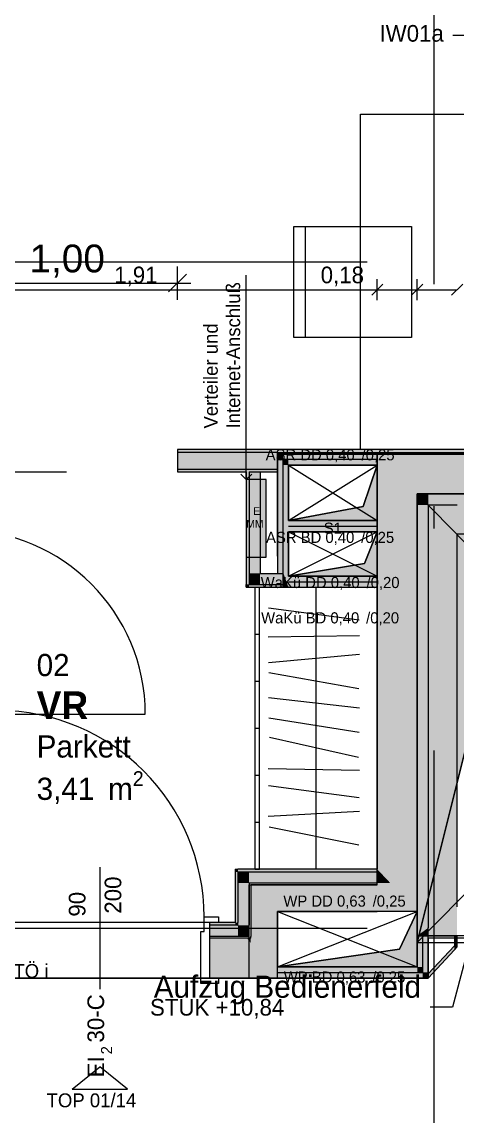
# Model space of a CAD drawing. Header units: metres. Extents: x -4 to 206, y -18 to 45.
# Drawn here: x 7.144 to 9.105, y -6.847 to -1.919 of the extents above; entities that cross this region are included whole.
import ezdxf

# ---------------------------------------------------------------- set-up
doc = ezdxf.new("R2010")
doc.units = ezdxf.units.M
doc.header["$MEASUREMENT"] = 0
for name, pattern in [('Achse', [0.004, 0.002, -0.001, 0, -0.001]), ('Strichlinie eng', [0.002, 0.0015, -0.0005]), ('Untersicht', [0.001, 0.0005, -0.0005])]:
    doc.linetypes.add(name, pattern=pattern)
for name, color, linetype in [('3._3.Stock PP STG1_1_000 Achsraster', 7, 'Continuous'), ('3._3.Stock PP STG1_1_120 Wand Innen tragend', 7, 'Continuous'), ('3._3.Stock PP STG1_1_130 Wand Innen', 7, 'Continuous'), ('3._3.Stock PP STG1_1_170 Schachtwände', 7, 'Continuous'), ('3._3.Stock PP STG1_1_210 Decke', 7, 'Continuous'), ('3._3.Stock PP STG1_1_220 Bodenaufbau', 7, 'Continuous'), ('3._3.Stock PP STG1_1_270 Deckendurchbruchsymbol', 7, 'Continuous'), ('3._3.Stock PP STG1_1_430 Aufzug', 7, 'Continuous'), ('3._3.Stock PP STG1_1_510 Möblierung', 7, 'Continuous'), ('3._3.Stock PP STG1_1_630 Elektrische Installation', 7, 'Continuous'), ('3._3.Stock PP STG1_1_810 Raum', 7, 'Continuous'), ('3._3.Stock PP STG1_1_815 Raumbegrenzung', 7, 'Continuous'), ('3._3.Stock PP STG1_1_910 Allgemein Bemaßung.x', 7, 'Continuous'), ('3._3.Stock PP STG1_1_915 Allgemein Beschriftung.x', 7, 'Continuous'), ('3._3.Stock PP STG1_1_945 Einreichplan Beschriftung', 7, 'Continuous'), ('3._3.Stock PP STG1_1_950 Polierplan Bemaßung', 7, 'Continuous'), ('3._3.Stock PP STG1_1_950-1 Polierplan Bemaßung Küche', 7, 'Continuous')]:
    doc.layers.add(name, color=color, linetype=linetype)
doc.styles.add('ERSTELLTER_STIL_1', font='arial.ttf')
doc.styles.add('ERSTELLTER_STIL_2', font='')
doc.styles.add('ERSTELLTER_STIL_6', font='')
doc.styles.get('ERSTELLTER_STIL_2').set_extended_font_data('Eurostile')
doc.styles.get('ERSTELLTER_STIL_6').set_extended_font_data('Eurostile', bold=True)

msp = doc.modelspace()

# ---------------------------------------------------------------- hatches: boundary and pattern name
at = {"layer": '3._3.Stock PP STG1_1_120 Wand Innen tragend', "linetype": 'Continuous', "lineweight": 13, "true_color": 0x3f7f02}
for points in [[(8.745, -4.045), (8.925, -4.045), (8.745, -3.865)], [(8.745, -3.865), (8.925, -4.045), (8.925, -3.865)], [(10.905, -3.865), (8.925, -3.865), (8.925, -4.045), (10.905, -4.045)], [(8.745, -4.045), (8.745, -5.735), (8.8113, -5.805), (8.925, -5.805), (8.925, -4.045)], [(8.7568, -5.7475), (8.745, -5.735), (8.745, -5.7475)], [(8.745, -5.7975), (8.8042, -5.7975), (8.7568, -5.7475), (8.745, -5.7475)], [(8.295, -5.805), (8.175, -5.805), (8.295, -5.925)], [(8.295, -5.925), (8.175, -5.805), (8.175, -5.925)], [(8.295, -5.925), (8.745, -5.925), (8.745, -5.805), (8.295, -5.805)], [(8.745, -5.805), (8.8113, -5.805), (8.8042, -5.7975), (8.745, -5.7975)], [(8.745, -5.805), (8.745, -5.925), (8.925, -5.925), (8.8113, -5.805)], [(8.925, -5.805), (8.8113, -5.805), (8.925, -5.925)], [(8.295, -6.045), (8.295, -5.925), (8.175, -5.925), (8.175, -6.045)], [(7.99, -6.225), (8.175, -6.225), (8.175, -6.0671), (8.1582, -6.045), (7.99, -6.045)], [(8.1582, -6.045), (8.1675, -6.0572), (8.1675, -6.045)], [(8.1675, -6.045), (8.1675, -6.0572), (8.175, -6.0671), (8.175, -6.045)], [(8.295, -6.045), (8.175, -6.045), (8.175, -6.0671), (8.295, -6.225)], [(8.175, -6.0671), (8.175, -6.225), (8.295, -6.225)]]:
    msp.add_hatch(color=76, dxfattribs=at).paths.add_polyline_path(points)
at = {"layer": '3._3.Stock PP STG1_1_120 Wand Innen tragend', "linetype": 'Continuous', "lineweight": 13, "true_color": 0xfb02fe}
for points in [[(8.1175, -5.735), (8.105, -5.735), (8.1175, -5.7475)], [(8.105, -5.7475), (8.1175, -5.7475), (8.105, -5.735)], [(8.105, -5.975), (8.1175, -5.975), (8.1175, -5.7475), (8.105, -5.7475)], [(8.1175, -5.7475), (8.745, -5.7475), (8.745, -5.735), (8.1175, -5.735)], [(7.99, -5.9875), (8.105, -5.9875), (8.105, -5.975), (7.99, -5.975)], [(8.1175, -5.975), (8.105, -5.975), (8.1145, -5.9875), (8.1175, -5.9875)], [(8.1145, -5.9875), (8.105, -5.975), (8.105, -5.9875)]]:
    msp.add_hatch(color=6, dxfattribs=at).paths.add_polyline_path(points)
at = {"layer": '3._3.Stock PP STG1_1_120 Wand Innen tragend', "linetype": 'Continuous', "lineweight": 13, "true_color": 0xffaa00}
for points in [[(8.1675, -5.7475), (8.1175, -5.7475), (8.1675, -5.7975)], [(8.1675, -5.7975), (8.1175, -5.7475), (8.1175, -5.7975)], [(8.1675, -5.7975), (8.745, -5.7975), (8.745, -5.7475), (8.1675, -5.7475)], [(8.1675, -5.9875), (8.1675, -5.7975), (8.1175, -5.7975), (8.1175, -5.9875)], [(7.99, -6.0375), (8.1175, -6.0375), (8.1175, -5.9914), (8.1145, -5.9875), (7.99, -5.9875)], [(8.1145, -5.9875), (8.1175, -5.9914), (8.1175, -5.9875)], [(8.1675, -6.0375), (8.1675, -5.9875), (8.1175, -5.9875), (8.1175, -5.9914), (8.1525, -6.0375)], [(8.1175, -6.0375), (8.1525, -6.0375), (8.1175, -5.9914)]]:
    msp.add_hatch(color=40, dxfattribs=at).paths.add_polyline_path(points)
at = {"layer": '3._3.Stock PP STG1_1_130 Wand Innen', "linetype": 'Continuous', "lineweight": 13, "true_color": 0xfb02fe}
for points in [[(8.295, -3.845), (7.845, -3.845), (7.845, -3.8575), (8.295, -3.8575)], [(9.37, -3.845), (8.295, -3.845), (8.295, -3.8575), (9.37, -3.8575)], [(7.845, -3.945), (8.295, -3.945), (8.295, -3.9325), (7.845, -3.9325)], [(8.155, -3.945), (8.155, -4.4525), (8.1675, -4.4525), (8.1675, -3.945)], [(8.1675, -4.4525), (8.155, -4.4525), (8.155, -4.465)], [(8.1675, -4.4525), (8.155, -4.465), (8.1675, -4.465)], [(8.32, -4.4525), (8.1675, -4.4525), (8.1675, -4.465), (8.32, -4.465)]]:
    msp.add_hatch(color=6, dxfattribs=at).paths.add_polyline_path(points)
at = {"layer": '3._3.Stock PP STG1_1_130 Wand Innen', "linetype": 'Continuous', "lineweight": 13, "true_color": 0xffaa00}
for points in [[(8.295, -3.8575), (7.845, -3.8575), (7.845, -3.9325), (8.295, -3.9325)], [(8.1675, -3.945), (8.1675, -4.4025), (8.2175, -4.4025), (8.2175, -3.945)], [(8.2175, -4.4025), (8.1675, -4.4025), (8.1675, -4.4525)], [(8.2175, -4.4025), (8.1675, -4.4525), (8.2175, -4.4525)], [(8.32, -4.4025), (8.2175, -4.4025), (8.2175, -4.4525), (8.32, -4.4525)]]:
    msp.add_hatch(color=40, dxfattribs=at).paths.add_polyline_path(points)
at = {"layer": '3._3.Stock PP STG1_1_170 Schachtwände', "linetype": 'Continuous', "lineweight": 13, "true_color": 0xfb02fe}
for points in [[(8.295, -3.89), (8.32, -3.89), (8.295, -3.865)], [(8.32, -3.865), (8.295, -3.865), (8.32, -3.89)], [(8.295, -4.325), (8.32, -4.395), (8.32, -3.89), (8.295, -3.89)], [(8.32, -3.89), (8.745, -3.89), (8.745, -3.865), (8.32, -3.865)], [(8.345, -3.915), (8.32, -3.89), (8.32, -3.915)], [(8.345, -3.89), (8.32, -3.89), (8.345, -3.915)], [(8.345, -3.915), (8.745, -3.915), (8.745, -3.89), (8.345, -3.89)], [(8.32, -3.915), (8.32, -4.395), (8.345, -4.465), (8.345, -3.915)], [(8.345, -4.19), (8.745, -4.19), (8.745, -4.165), (8.345, -4.165)], [(8.345, -4.215), (8.745, -4.215), (8.745, -4.19), (8.345, -4.19)], [(8.32, -4.395), (8.295, -4.325), (8.295, -4.4025), (8.32, -4.4025)], [(8.32, -4.4025), (8.3227, -4.4025), (8.32, -4.395)], [(8.32, -4.4525), (8.3405, -4.4525), (8.3227, -4.4025), (8.32, -4.4025)], [(8.345, -4.44), (8.745, -4.44), (8.745, -4.415), (8.345, -4.415)], [(8.3405, -4.4525), (8.32, -4.4525), (8.32, -4.465), (8.345, -4.465)], [(8.345, -4.465), (8.745, -4.465), (8.745, -4.44), (8.345, -4.44)], [(8.95, -6.175), (8.95, -6.035), (8.925, -6.035), (8.925, -6.175)], [(8.975, -6.2), (8.975, -6.035), (8.95, -6.035), (8.95, -6.2)], [(9.105, -6.0666), (9.105, -6.035), (9.0925, -6.035), (9.0925, -6.0801)], [(9.0925, -6.0801), (8.975, -6.2066), (8.975, -6.225), (9.0925, -6.0985)], [(9.0925, -6.0801), (9.105, -6.085), (9.105, -6.0666)], [(9.0925, -6.0801), (9.0925, -6.0985), (9.105, -6.085)], [(8.925, -6.175), (8.295, -6.175), (8.295, -6.2), (8.925, -6.2)], [(8.95, -6.2), (8.295, -6.2), (8.295, -6.225), (8.95, -6.225)], [(8.925, -6.175), (8.95, -6.2), (8.95, -6.175)], [(8.925, -6.2), (8.95, -6.2), (8.925, -6.175)], [(8.95, -6.2), (8.975, -6.225), (8.975, -6.2)], [(8.95, -6.225), (8.975, -6.225), (8.95, -6.2)]]:
    msp.add_hatch(color=6, dxfattribs=at).paths.add_polyline_path(points)
at = {"layer": '3._3.Stock PP STG1_1_270 Deckendurchbruchsymbol', "linetype": 'Continuous', "lineweight": 0}
for points in [[(8.345, -4.165), (8.745, -4.165), (8.745, -3.915), (8.6811, -4.1011)], [(8.345, -4.415), (8.745, -4.415), (8.745, -4.215), (8.6879, -4.3579)], [(8.295, -6.175), (8.925, -6.175), (8.925, -5.925), (8.8448, -6.0948)]]:
    msp.add_hatch(color=8, dxfattribs=at).paths.add_polyline_path(points)
at = {"layer": '3._3.Stock PP STG1_1_270 Deckendurchbruchsymbol', "linetype": 'Continuous', "lineweight": 0, "true_color": 0x3f3f3f}
msp.add_hatch(color=250, dxfattribs=at).paths.add_polyline_path([(10.905, -4.045), (8.925, -4.045), (8.925, -6.065), (9.329, -4.449)])
at = {"layer": '3._3.Stock PP STG1_1_430 Aufzug', "linetype": 'Continuous', "lineweight": 13, "true_color": 0xff6400}
for points in [[(8.925, -4.045), (8.975, -4.095), (8.975, -4.045)], [(8.925, -4.095), (8.975, -4.095), (8.925, -4.045)], [(8.975, -4.045), (8.975, -4.095), (10.855, -4.095), (10.855, -4.045)], [(8.925, -4.095), (8.925, -6.035), (8.975, -5.9989), (8.975, -4.095)], [(8.975, -5.9989), (8.925, -6.035), (8.975, -6.035)]]:
    msp.add_hatch(color=30, dxfattribs=at).paths.add_polyline_path(points)
at = {"layer": '3._3.Stock PP STG1_1_430 Aufzug', "linetype": 'Continuous', "lineweight": 13, "true_color": 0x3f7f02}
for points in [[(8.975, -4.095), (9.105, -4.225), (9.105, -4.095)], [(8.975, -4.225), (9.105, -4.225), (8.975, -4.095)], [(10.725, -4.095), (9.105, -4.095), (9.105, -4.225), (10.725, -4.225)], [(8.975, -4.225), (8.975, -5.905), (9.105, -5.905), (9.105, -4.225)], [(9.105, -5.905), (8.975, -5.9989), (8.975, -6.035), (9.105, -6.035)], [(8.975, -5.9989), (9.105, -5.905), (8.975, -5.905)]]:
    msp.add_hatch(color=76, dxfattribs=at).paths.add_polyline_path(points)
at = {"layer": '3._3.Stock PP STG1_1_630 Elektrische Installation', "linetype": 'Continuous', "lineweight": 0, "true_color": 0x3f1b00}
msp.add_hatch(color=28, dxfattribs=at).paths.add_polyline_path([(8.245, -3.98), (8.155, -3.98), (8.155, -4.33), (8.245, -4.33)])
msp.add_hatch(color=28, dxfattribs=at).paths.add_polyline_path([(8.245, -3.98), (8.155, -3.98), (8.155, -4.33), (8.245, -4.33)])

# ---------------------------------------------------------------- linework, layer by layer
at = {"layer": '3._3.Stock PP STG1_1_000 Achsraster', "color": 5, "linetype": 'Achse', "lineweight": 0, "ltscale": 1000}
for p, q in [((9, 3), (9, -18)), ((-1.5, -3), (21, -3)), ((-1.5, -6), (21, -6))]:
    msp.add_line(p, q, dxfattribs=at)
at = {"layer": '3._3.Stock PP STG1_1_120 Wand Innen tragend', "color": 7, "linetype": 'Continuous', "lineweight": 13, "ltscale": 1000}
for p, q in [((7.495, -5.725), (7.495, -6.275)), ((8.1675, -5.7475), (8.1175, -5.7475)), ((8.1175, -5.7475), (8.1175, -5.7975)), ((8.1675, -5.7475), (8.1175, -5.7475)), ((8.745, -5.7475), (8.1675, -5.7475)), ((8.1175, -5.7975), (8.1175, -5.975)), ((8.175, -5.7975), (8.1675, -5.7975)), ((8.1675, -5.7975), (8.1675, -5.805)), ((8.175, -5.7975), (8.1675, -5.7975)), ((8.1675, -5.805), (8.1675, -5.9875)), ((8.745, -5.7975), (8.175, -5.7975)), ((7.965, -6.015), (7.965, -5.95)), ((7.965, -5.95), (8.03, -5.95)), ((8.03, -5.95), (8.03, -5.975)), ((7.99, -5.975), (7.99, -5.9875)), ((8.03, -5.975), (7.99, -5.975)), ((7.99, -5.975), (7.99, -6.225)), ((7.99, -5.975), (7.99, -5.9875)), ((7.99, -5.975), (7.99, -5.9875)), ((8.1145, -5.9875), (7.99, -5.9875)), ((7.99, -5.9875), (7.99, -6.0375)), ((7.99, -5.9875), (7.99, -6.0375)), ((7.99, -5.9875), (7.99, -6.0375)), ((8.1175, -5.9875), (8.1145, -5.9875)), ((8.1175, -5.9875), (8.1175, -5.975)), ((8.1175, -5.9875), (8.1175, -5.975)), ((8.1675, -6.0375), (8.1675, -5.9875)), ((8.1675, -6.0375), (8.1675, -5.9875)), ((7.95, -6.25), (7.95, -6.015)), ((7.95, -6.015), (7.965, -6.015)), ((8.1525, -6.0375), (7.99, -6.0375)), ((7.99, -6.0375), (7.99, -6.045)), ((7.99, -6.0375), (7.99, -6.045)), ((7.99, -6.0375), (7.99, -6.045)), ((8.1675, -6.0375), (8.1525, -6.0375)), ((8.03, -6.25), (7.95, -6.25)), ((7.99, -6.225), (8.03, -6.225)), ((8.03, -6.225), (8.03, -6.25))]:
    msp.add_line(p, q, dxfattribs=at)
at = {"layer": '3._3.Stock PP STG1_1_120 Wand Innen tragend', "color": 7, "linetype": 'Continuous', "lineweight": 18, "ltscale": 1000}
for p, q in [((8.745, -5.7475), (8.745, -5.735)), ((8.745, -5.7475), (8.745, -5.735)), ((8.745, -5.7975), (8.745, -5.7475)), ((8.745, -5.7975), (8.745, -5.7475)), ((8.295, -5.805), (8.175, -5.805)), ((8.175, -5.805), (8.175, -5.925)), ((8.295, -5.805), (8.175, -5.805)), ((8.745, -5.805), (8.295, -5.805)), ((8.745, -5.805), (8.745, -5.7975)), ((8.745, -5.805), (8.745, -5.7975)), ((8.175, -5.925), (8.175, -6.0375)), ((8.1582, -6.045), (7.99, -6.045)), ((7.99, -6.045), (7.99, -6.225)), ((7.99, -6.045), (7.99, -6.225)), ((7.99, -6.045), (7.99, -6.225)), ((8.1675, -6.045), (8.1582, -6.045)), ((8.175, -6.045), (8.1675, -6.045)), ((8.175, -6.045), (8.175, -6.0375)), ((8.175, -6.045), (8.175, -6.0375))]:
    msp.add_line(p, q, dxfattribs=at)
at = {"layer": '3._3.Stock PP STG1_1_120 Wand Innen tragend', "color": 8, "linetype": 'Continuous', "lineweight": 13, "ltscale": 1000}
for p, q in [((7.99, -5.975), (7, -5.975)), ((7.99, -6.225), (7, -6.225))]:
    msp.add_line(p, q, dxfattribs=at)
at = {"layer": '3._3.Stock PP STG1_1_120 Wand Innen tragend', "color": 7, "linetype": 'Continuous', "lineweight": 18, "ltscale": 1000, "flags": 128}
for points in [[(8.745, -3.865), (8.745, -4.045)], [(9.37, -3.865), (8.745, -3.865)], [(8.745, -4.045), (8.745, -5.735)], [(8.925, -4.045), (10.905, -4.045)], [(8.925, -5.925), (8.925, -4.045)], [(8.295, -6.045), (8.295, -5.925)], [(8.295, -5.925), (8.745, -5.925)], [(8.925, -5.925), (8.745, -5.925)], [(8.295, -6.225), (8.295, -6.045)], [(7.99, -6.225), (8.295, -6.225)]]:
    msp.add_lwpolyline(points, dxfattribs=at)
at = {"layer": '3._3.Stock PP STG1_1_120 Wand Innen tragend', "color": 7, "linetype": 'Continuous', "lineweight": 13, "ltscale": 1000, "flags": 128}
for points in [[(8.105, -5.735), (8.1175, -5.735)], [(8.105, -5.735), (8.105, -5.975)], [(8.745, -5.735), (8.1175, -5.735)], [(8.105, -5.975), (7.99, -5.975)]]:
    msp.add_lwpolyline(points, dxfattribs=at)
at = {"layer": '3._3.Stock PP STG1_1_120 Wand Innen tragend', "color": 7, "linetype": 'Continuous', "lineweight": 13, "ltscale": 1000}
msp.add_arc((7.035, -5.95), 0.93, 0, 90, dxfattribs=at)
at = {"layer": '3._3.Stock PP STG1_1_130 Wand Innen', "color": 7, "linetype": 'Continuous', "lineweight": 18, "ltscale": 1000}
for p, q in [((8.295, -3.8575), (7.845, -3.8575)), ((8.295, -3.8575), (9.37, -3.8575)), ((7.845, -3.9325), (8.295, -3.9325)), ((8.1675, -3.945), (8.1675, -4.4025)), ((8.2175, -3.945), (8.2175, -4.325)), ((8.2175, -4.325), (8.2175, -4.4025)), ((8.2175, -4.325), (8.2175, -4.4025)), ((8.295, -4.325), (8.295, -4.4025)), ((8.295, -4.325), (8.295, -4.4025)), ((8.1675, -4.4025), (8.1675, -4.4525)), ((8.1675, -4.4025), (8.1675, -4.4525)), ((8.2175, -4.4025), (8.295, -4.4025)), ((8.295, -4.4025), (8.32, -4.4025)), ((8.295, -4.4025), (8.295, -4.4025)), ((8.295, -4.4025), (8.32, -4.4025)), ((8.32, -4.395), (8.32, -4.4025)), ((8.32, -4.4025), (8.32, -4.4525)), ((8.32, -4.4025), (8.32, -4.4525)), ((8.1675, -4.4525), (8.2175, -4.4525)), ((8.2175, -4.4525), (8.32, -4.4525)), ((8.32, -4.4525), (8.32, -4.465)), ((8.32, -4.4525), (8.32, -4.465))]:
    msp.add_line(p, q, dxfattribs=at)
at = {"layer": '3._3.Stock PP STG1_1_130 Wand Innen', "color": 7, "linetype": 'Continuous', "lineweight": 13, "ltscale": 1000}
msp.add_line((6.87, -5.0371), (7.7, -5.0371), dxfattribs=at)
at = {"layer": '3._3.Stock PP STG1_1_130 Wand Innen', "color": 7, "linetype": 'Continuous', "lineweight": 18, "ltscale": 1000, "flags": 128}
for points in [[(8.295, -3.845), (7.845, -3.845)], [(7.845, -3.845), (7.845, -3.945)], [(9.37, -3.845), (8.295, -3.845)], [(8.295, -3.8575), (8.295, -3.865)], [(8.295, -3.945), (8.295, -3.8575)], [(8.295, -3.865), (9.37, -3.865)], [(7.845, -3.945), (8.155, -3.945)], [(8.155, -3.945), (8.155, -4.4525)], [(8.1675, -3.945), (8.295, -3.945)], [(8.1675, -3.945), (8.2175, -3.945)], [(8.2175, -3.945), (8.295, -3.945)], [(8.295, -4.325), (8.295, -3.945)], [(8.155, -4.465), (8.155, -4.4525)], [(8.155, -4.465), (8.32, -4.465)], [(8.345, -4.465), (8.32, -4.465)]]:
    msp.add_lwpolyline(points, dxfattribs=at)
at = {"layer": '3._3.Stock PP STG1_1_130 Wand Innen', "color": 7, "linetype": 'Continuous', "lineweight": 13, "ltscale": 1000}
msp.add_arc((6.87, -5.0371), 0.83, 0, 90, dxfattribs=at)
at = {"layer": '3._3.Stock PP STG1_1_170 Schachtwände', "color": 7, "linetype": 'Continuous', "lineweight": 18, "ltscale": 1000}
for p, q in [((8.345, -3.89), (8.32, -3.89)), ((8.32, -3.89), (8.32, -3.915)), ((8.745, -3.89), (8.345, -3.89)), ((8.32, -3.915), (8.32, -4.395)), ((8.345, -4.19), (8.745, -4.19)), ((8.345, -4.44), (8.745, -4.44)), ((8.95, -6.175), (8.95, -6.035)), ((8.295, -6.2), (8.925, -6.2)), ((8.925, -6.2), (8.95, -6.2)), ((8.95, -6.2), (8.95, -6.175))]:
    msp.add_line(p, q, dxfattribs=at)
at = {"layer": '3._3.Stock PP STG1_1_170 Schachtwände', "color": 7, "linetype": 'Continuous', "lineweight": 18, "ltscale": 1000, "flags": 128}
for points in [[(8.295, -3.865), (8.295, -3.89)], [(8.745, -3.865), (8.295, -3.865)], [(8.295, -3.89), (8.295, -4.325)], [(8.745, -3.865), (8.745, -3.89)], [(8.745, -3.89), (8.745, -3.915)], [(8.345, -3.915), (8.745, -3.915)], [(8.345, -4.165), (8.345, -3.915)], [(8.745, -4.165), (8.345, -4.165)], [(8.745, -4.215), (8.745, -4.165)], [(8.345, -4.215), (8.745, -4.215)], [(8.345, -4.415), (8.345, -4.215)], [(8.745, -4.415), (8.345, -4.415)], [(8.745, -4.465), (8.745, -4.415)], [(8.345, -4.465), (8.745, -4.465)], [(8.95, -6.035), (8.925, -6.035)], [(8.925, -6.035), (8.925, -6.175)], [(8.975, -6.035), (8.95, -6.035)], [(8.975, -6.2), (8.975, -6.035)], [(8.925, -6.175), (8.295, -6.175)], [(8.295, -6.2), (8.295, -6.175)], [(8.295, -6.225), (8.295, -6.2)], [(8.975, -6.225), (8.975, -6.2)], [(8.295, -6.225), (8.975, -6.225)]]:
    msp.add_lwpolyline(points, dxfattribs=at)
at = {"layer": '3._3.Stock PP STG1_1_170 Schachtwände', "color": 7, "linetype": 'Continuous', "lineweight": 13, "ltscale": 1000, "flags": 128}
for points in [[(9.0925, -6.035), (9.0925, -6.0801)], [(9.105, -6.035), (9.0925, -6.035)], [(9.105, -6.085), (9.105, -6.035)], [(9.0925, -6.0801), (8.975, -6.2066)], [(8.975, -6.225), (9.0925, -6.0985)], [(9.105, -6.085), (9.0925, -6.0985)], [(8.975, -6.225), (8.975, -6.2066)]]:
    msp.add_lwpolyline(points, dxfattribs=at)
at = {"layer": '3._3.Stock PP STG1_1_210 Decke', "color": 7, "linetype": 'Continuous', "lineweight": 13, "ltscale": 1000, "true_color": 0xf4f4f4, "flags": 128}
msp.add_lwpolyline([(8.925, -6.065), (10.905, -6.065), (10.905, -4.045), (8.925, -4.045)], close=True, dxfattribs=at)
at = {"layer": '3._3.Stock PP STG1_1_220 Bodenaufbau', "color": 7, "linetype": 'Continuous', "lineweight": 13, "ltscale": 1000, "true_color": 0xf4f4f4, "flags": 128}
for points in [[(6.835, -6.225), (8.1675, -6.225), (8.1675, -5.805), (8.745, -5.805), (8.745, -3.865), (11.105, -3.865), (11.105, -6.225), (13.385, -6.225), (13.385, -8.775), (6.835, -8.775)], [(6.835, -8.775), (8.105, -8.775), (8.105, -7.555), (12.165, -7.555), (12.165, -8.775), (13.385, -8.775), (13.385, -6.225), (11.105, -6.225), (11.105, -6.045), (8.975, -6.045), (8.975, -6.225), (6.835, -6.225)]]:
    msp.add_lwpolyline(points, close=True, dxfattribs=at)
at = {"layer": '3._3.Stock PP STG1_1_270 Deckendurchbruchsymbol', "color": 7, "linetype": 'Strichlinie eng', "lineweight": 13, "ltscale": 1000}
for p, q in [((8.345, -4.165), (8.745, -3.915)), ((8.345, -3.915), (8.745, -4.165)), ((10.905, -4.045), (8.925, -6.065)), ((10.905, -6.065), (8.925, -4.045)), ((8.345, -4.415), (8.745, -4.215)), ((8.345, -4.215), (8.745, -4.415)), ((8.295, -6.175), (8.925, -5.925)), ((8.295, -5.925), (8.925, -6.175))]:
    msp.add_line(p, q, dxfattribs=at)
at = {"layer": '3._3.Stock PP STG1_1_270 Deckendurchbruchsymbol', "color": 7, "linetype": 'Continuous', "lineweight": 13, "ltscale": 1000, "flags": 128}
for points in [[(8.6811, -4.1011), (8.745, -3.915), (8.345, -3.915), (8.345, -4.165)], [(8.345, -4.165), (8.745, -4.165), (8.745, -3.915), (8.6811, -4.1011)], [(9.329, -4.449), (8.925, -6.065), (10.905, -6.065), (10.905, -4.045)], [(10.905, -4.045), (8.925, -4.045), (8.925, -6.065), (9.329, -4.449)], [(8.6879, -4.3579), (8.745, -4.215), (8.345, -4.215), (8.345, -4.415)], [(8.345, -4.415), (8.745, -4.415), (8.745, -4.215), (8.6879, -4.3579)], [(8.8448, -6.0948), (8.925, -5.925), (8.295, -5.925), (8.295, -6.175)], [(8.295, -6.175), (8.925, -6.175), (8.925, -5.925), (8.8448, -6.0948)]]:
    msp.add_lwpolyline(points, close=True, dxfattribs=at)
at = {"layer": '3._3.Stock PP STG1_1_270 Deckendurchbruchsymbol', "color": 7, "linetype": 'Strichlinie eng', "lineweight": 13, "ltscale": 1000, "flags": 128}
for points in [[(8.745, -4.165), (8.745, -3.915), (8.345, -3.915), (8.345, -4.165)], [(8.925, -4.045), (8.925, -6.065), (10.905, -6.065), (10.905, -4.045)], [(8.745, -4.415), (8.745, -4.215), (8.345, -4.215), (8.345, -4.415)], [(8.925, -6.175), (8.925, -5.925), (8.295, -5.925), (8.295, -6.175)]]:
    msp.add_lwpolyline(points, close=True, dxfattribs=at)
at = {"layer": '3._3.Stock PP STG1_1_430 Aufzug', "color": 7, "linetype": 'Continuous', "lineweight": 18, "ltscale": 1000}
for p, q in [((9.105, -4.095), (8.975, -4.095)), ((8.975, -4.095), (8.975, -4.225)), ((9.105, -4.095), (8.975, -4.095)), ((8.975, -4.225), (8.975, -5.905)), ((8.975, -5.905), (8.975, -5.9989)), ((8.975, -6.035), (8.975, -5.9989))]:
    msp.add_line(p, q, dxfattribs=at)
at = {"layer": '3._3.Stock PP STG1_1_430 Aufzug', "color": 7, "linetype": 'Continuous', "lineweight": 13, "ltscale": 1000, "flags": 128}
for points in [[(8.925, -4.045), (8.975, -4.045)], [(8.925, -4.045), (8.925, -6.035)], [(10.905, -4.045), (8.975, -4.045)], [(8.925, -6.035), (8.975, -6.035)]]:
    msp.add_lwpolyline(points, dxfattribs=at)
at = {"layer": '3._3.Stock PP STG1_1_430 Aufzug', "color": 7, "linetype": 'Continuous', "lineweight": 18, "ltscale": 1000, "flags": 128}
for points in [[(9.105, -5.905), (9.105, -4.225)], [(9.105, -4.225), (10.725, -4.225)], [(8.975, -6.035), (9.105, -6.035)]]:
    msp.add_lwpolyline(points, dxfattribs=at)
at = {"layer": '3._3.Stock PP STG1_1_430 Aufzug', "color": 30, "linetype": 'Continuous', "lineweight": 13, "ltscale": 1000, "true_color": 0xff6400, "flags": 128}
msp.add_lwpolyline([(8.925, -6.065), (10.905, -6.065), (10.905, -6.035), (8.925, -6.035)], close=True, dxfattribs=at)
at = {"layer": '3._3.Stock PP STG1_1_430 Aufzug', "color": 30, "linetype": 'Untersicht', "lineweight": 13, "ltscale": 1000, "true_color": 0xff6400, "flags": 128}
msp.add_lwpolyline([(8.925, -6.065), (10.905, -6.065), (10.905, -6.035), (8.925, -6.035)], close=True, dxfattribs=at)
at = {"layer": '3._3.Stock PP STG1_1_510 Möblierung', "color": 8, "linetype": 'Continuous', "lineweight": 13, "ltscale": 1000, "true_color": 0x7e7f7f}
for p, q in [((8.42, -2.84), (8.42, -3.34)), ((8.215, -5.735), (8.215, -4.465)), ((8.47, -5.735), (8.47, -4.465)), ((8.2558, -4.5581), (8.6642, -4.6119)), ((8.195, -4.6767), (8.215, -4.6767)), ((8.2541, -4.6883), (8.6659, -4.6817)), ((8.2549, -4.8038), (8.6651, -4.7662)), ((8.2572, -4.8492), (8.6628, -4.9208)), ((8.195, -4.8883), (8.215, -4.8883)), ((8.2553, -4.9622), (8.6647, -5.0078)), ((8.2566, -5.0526), (8.6634, -5.1174)), ((8.195, -5.1), (8.215, -5.1)), ((8.259, -5.1399), (8.661, -5.2301)), ((8.195, -5.3117), (8.215, -5.3117)), ((8.2541, -5.2819), (8.6659, -5.2881)), ((8.2558, -5.3582), (8.6642, -5.4118)), ((8.2543, -5.496), (8.6657, -5.474)), ((8.195, -5.5233), (8.215, -5.5233)), ((8.2581, -5.5444), (8.6619, -5.6256)), ((8.195, -5.735), (8.215, -5.735))]:
    msp.add_line(p, q, dxfattribs=at)
at = {"layer": '3._3.Stock PP STG1_1_510 Möblierung', "color": 8, "linetype": 'Continuous', "lineweight": 13, "ltscale": 1000, "true_color": 0x7e7f7f, "flags": 128}
for points in [[(8.67, -3.845), (8.67, -2.335), (9.37, -2.335), (9.37, -3.845)], [(8.9, -2.84), (8.9, -3.34), (8.37, -3.34), (8.37, -2.84)], [(8.195, -5.735), (8.195, -4.465), (8.745, -4.465), (8.745, -5.735)]]:
    msp.add_lwpolyline(points, close=True, dxfattribs=at)
at = {"layer": '3._3.Stock PP STG1_1_630 Elektrische Installation', "color": 7, "linetype": 'Continuous', "lineweight": 13, "ltscale": 1000, "flags": 128}
msp.add_lwpolyline([(8.245, -3.98), (8.155, -3.98), (8.155, -4.33), (8.245, -4.33)], close=True, dxfattribs=at)
msp.add_lwpolyline([(8.245, -3.98), (8.155, -3.98), (8.155, -4.33), (8.245, -4.33)], close=True, dxfattribs=at)
at = {"layer": '3._3.Stock PP STG1_1_815 Raumbegrenzung', "color": 8, "linetype": 'Untersicht', "lineweight": 13, "ltscale": 1000, "flags": 128}
msp.add_lwpolyline([(6.845, -3.945), (7.845, -3.945)], dxfattribs=at)
at = {"layer": '3._3.Stock PP STG1_1_910 Allgemein Bemaßung.x', "color": 7, "linetype": 'Continuous', "lineweight": 13, "ltscale": 1000}
for p, q in [((7.37, -6.725), (7.495, -6.625)), ((7.62, -6.725), (7.495, -6.625)), ((7.37, -6.725), (7.62, -6.725))]:
    msp.add_line(p, q, dxfattribs=at)
at = {"layer": '3._3.Stock PP STG1_1_915 Allgemein Beschriftung.x', "color": 7, "linetype": 'Continuous', "lineweight": 13, "ltscale": 1000}
msp.add_line((9.2929, -1.9803), (9.0859, -1.9803), dxfattribs=at)
at = {"layer": '3._3.Stock PP STG1_1_945 Einreichplan Beschriftung', "color": 92, "linetype": 'Continuous', "lineweight": 13, "ltscale": 1000}
for p, q in [((8.155, -3.7502), (8.155, -3.0597)), ((8.155, -3.8336), (8.155, -3.7502)), ((8.155, -3.98), (8.155, -3.8336)), ((8.155, -3.98), (8.13, -3.955)), ((8.155, -3.98), (8.18, -3.955))]:
    msp.add_line(p, q, dxfattribs=at)
at = {"layer": '3._3.Stock PP STG1_1_950 Polierplan Bemaßung', "color": 7, "linetype": 'Continuous', "lineweight": 13, "ltscale": 1000}
for p, q in [((8.77, -3.0999), (8.72, -3.1499)), ((8.745, -3.1718), (8.745, -3.078)), ((8.95, -3.0999), (8.9, -3.1499)), ((8.925, -3.1718), (8.925, -3.078)), ((9.13, -3.0999), (9.08, -3.1499)), ((6.835, -3.1249), (8.745, -3.1249)), ((8.745, -3.1249), (8.925, -3.1249)), ((8.925, -3.1249), (9.105, -3.1249)), ((9.1894, -5.9609), (9.0836, -6.3567)), ((9.0836, -6.3567), (8.9836, -6.3567))]:
    msp.add_line(p, q, dxfattribs=at)
at = {"layer": '3._3.Stock PP STG1_1_950-1 Polierplan Bemaßung Küche', "color": 150, "linetype": 'Continuous', "lineweight": 13, "ltscale": 1000, "true_color": 0x0f7ffe}
for p, q in [((7.805, -3.135), (7.885, -3.055)), ((7.845, -3.17), (7.845, -3.02)), ((6.845, -3.095), (7.845, -3.095)), ((7.845, -3.095), (7.905, -3.095))]:
    msp.add_line(p, q, dxfattribs=at)

# ---------------------------------------------------------------- texts
at = {"layer": '3._3.Stock PP STG1_1_120 Wand Innen tragend', "color": 7, "linetype": 'Continuous', "lineweight": 13, "attachment_point": 9, "rotation": 90, "style": 'ERSTELLTER_STIL_2'}
for s, insert, char_height in [('\\A1;{\\pqr;\\pt0;\\fEurostile|b0|i0|c0|p0;\\W1.000000;200}', (7.593, -5.768), 0.075), ('\\A1;{\\pqr;\\pt0;\\fEurostile|b0|i0|c0|p0;\\W1.000000;90}', (7.4314, -5.837), 0.075), ('\\A1;{\\pqr;\\pt0;\\fEurostile|b0|i0|c0|p0;\\W1.000000;30-C}', (7.5155, -6.298), 0.075), ('\\A1;{\\pqr;\\pt0;\\fEurostile|b0|i0|c0|p0;\\W1.000000;2}', (7.5506, -6.5317), 0.05), ('\\A1;{\\pqr;\\pt0;\\fEurostile|b0|i0|c0|p0;\\W1.000000;EI}', (7.5147, -6.5777), 0.075)]:
    msp.add_mtext(s, dxfattribs=dict(at, insert=insert, char_height=char_height))
at = {"layer": '3._3.Stock PP STG1_1_120 Wand Innen tragend', "color": 7, "linetype": 'Continuous', "lineweight": 13, "insert": (8.3262, -6.4082), "char_height": 0.075, "attachment_point": 9, "style": 'ERSTELLTER_STIL_2'}
msp.add_mtext('\\A1;{\\pqr;\\pt0;\\fEurostile|b0|i0|c0|p0;\\W1.000000;STUK +10,84}', dxfattribs=at)
at = {"layer": '3._3.Stock PP STG1_1_270 Deckendurchbruchsymbol', "color": 1, "linetype": 'Continuous', "lineweight": 0, "char_height": 0.05, "style": 'ERSTELLTER_STIL_2'}
for s, insert, attachment_point in [('\\A1;{\\pqc;\\pt0;\\fEurostile|b0|i0|c0|p0;\\W1.000000;ASR DD 0,40\\fEurostile|b0|i0|c0|p0;\\W1.000000;\\A1{\\H.66x;\\S^  ;}\\fEurostile|b0|i0|c0|p0;\\W1.000000; /0,25\\fEurostile|b0|i0|c0|p0;\\W1.000000;\\A1{\\H.66x;\\S^  ;}\\fEurostile|b0|i0|c0|p0;\\W1.000000;\\fEurostile|b0|i0|c0|p0;\\W1.000000;\\A1{\\H.66x;\\S^  ;}}', (8.545, -3.9081), 8), ('\\A1;{\\pqc;\\pt0;\\fEurostile|b0|i0|c0|p0;\\W1.000000;S1}', (8.545, -4.1739), 2), ('\\A1;{\\pqc;\\pt0;\\fEurostile|b0|i0|c0|p0;\\W1.000000;ASR BD 0,40\\fEurostile|b0|i0|c0|p0;\\W1.000000;\\A1{\\H.66x;\\S^  ;}\\fEurostile|b0|i0|c0|p0;\\W1.000000; /0,25\\fEurostile|b0|i0|c0|p0;\\W1.000000;\\A1{\\H.66x;\\S^  ;}\\fEurostile|b0|i0|c0|p0;\\W1.000000;\\fEurostile|b0|i0|c0|p0;\\W1.000000;\\A1{\\H.66x;\\S^  ;}}', (8.545, -4.28), 8), ('\\A1;{\\pqc;\\pt0;\\fEurostile|b0|i0|c0|p0;\\W1.000000;WaKü DD 0,40\\fEurostile|b0|i0|c0|p0;\\W1.000000;\\A1{\\H.66x;\\S^  ;}\\fEurostile|b0|i0|c0|p0;\\W1.000000; /0,20\\fEurostile|b0|i0|c0|p0;\\W1.000000;\\A1{\\H.66x;\\S^  ;}\\fEurostile|b0|i0|c0|p0;\\W1.000000;\\fEurostile|b0|i0|c0|p0;\\W1.000000;\\A1{\\H.66x;\\S^  ;}}', (8.545, -4.4832), 8), ('\\A1;{\\pqc;\\pt0;\\fEurostile|b0|i0|c0|p0;\\W1.000000;WaKü BD 0,40\\fEurostile|b0|i0|c0|p0;\\W1.000000;\\A1{\\H.66x;\\S^  ;}\\fEurostile|b0|i0|c0|p0;\\W1.000000; /0,20\\fEurostile|b0|i0|c0|p0;\\W1.000000;\\A1{\\H.66x;\\S^  ;}\\fEurostile|b0|i0|c0|p0;\\W1.000000;\\fEurostile|b0|i0|c0|p0;\\W1.000000;\\A1{\\H.66x;\\S^  ;}}', (8.545, -4.6424), 8), ('\\A1;{\\pqc;\\pt0;\\fEurostile|b0|i0|c0|p0;\\W1.000000;WP DD 0,63\\fEurostile|b0|i0|c0|p0;\\W1.000000;\\A1{\\H.66x;\\S^  ;}\\fEurostile|b0|i0|c0|p0;\\W1.000000; /0,25\\fEurostile|b0|i0|c0|p0;\\W1.000000;\\A1{\\H.66x;\\S^  ;}\\fEurostile|b0|i0|c0|p0;\\W1.000000;\\fEurostile|b0|i0|c0|p0;\\W1.000000;\\A1{\\H.66x;\\S^  ;}}', (8.61, -5.9181), 8), ('\\A1;{\\pqc;\\pt0;\\fEurostile|b0|i0|c0|p0;\\W1.000000;WP BD 0,63\\fEurostile|b0|i0|c0|p0;\\W1.000000;\\A1{\\H.66x;\\S^  ;}\\fEurostile|b0|i0|c0|p0;\\W1.000000; /0,25\\fEurostile|b0|i0|c0|p0;\\W1.000000;\\A1{\\H.66x;\\S^  ;}\\fEurostile|b0|i0|c0|p0;\\W1.000000;\\fEurostile|b0|i0|c0|p0;\\W1.000000;\\A1{\\H.66x;\\S^  ;}}', (8.61, -6.2601), 8)]:
    msp.add_mtext(s, dxfattribs=dict(at, insert=insert, attachment_point=attachment_point))
at = {"layer": '3._3.Stock PP STG1_1_630 Elektrische Installation', "color": 7, "linetype": 'Continuous', "lineweight": 13, "char_height": 0.035, "style": 'ERSTELLTER_STIL_2'}
for s, insert, attachment_point in [('\\A1;{\\pql;\\fEurostile|b0|i0|c0|p0;\\W1.000000;E}', (8.1862, -4.1397), 7), ('\\A1;{\\pql;\\fEurostile|b0|i0|c0|p0;\\W1.000000;MM}', (8.155, -4.1616), 1)]:
    msp.add_mtext(s, dxfattribs=dict(at, insert=insert, attachment_point=attachment_point))
at = {"layer": '3._3.Stock PP STG1_1_810 Raum', "color": 7, "linetype": 'Continuous', "lineweight": 13, "attachment_point": 1}
for s, insert, char_height, style in [('\\A1;{\\pql;\\pt0;\\fEurostile|b0|i0|c0|p0;\\W1.000000;02}', (7.2105, -4.7654), 0.1, 'ERSTELLTER_STIL_2'), ('\\A1;{\\pql;\\pt0;\\fEurostile|b1|i0|c0|p0;\\W1.000000;VR}', (7.2105, -4.9336), 0.125, 'ERSTELLTER_STIL_6'), ('\\A1;{\\pql;\\pt0;\\fEurostile|b0|i0|c0|p0;\\W1.000000;Parkett}', (7.2105, -5.132), 0.1, 'ERSTELLTER_STIL_2'), ('\\A1;{\\pql;\\pt0,0.05;\\fEurostile|b0|i0|c0|p0;\\W1.000000;3,41\\fEurostile|b0|i0|c0|p0;\\W1.000000;\\A1{\\H.66x;\\S^  ;}\\fEurostile|b0|i0|c0|p0;\\W1.000000; m\\fEurostile|b0|i0|c0|p0;\\W1.000000;\\A1{\\H.66x;\\S2^  ;}}', (7.2105, -5.2935), 0.1, 'ERSTELLTER_STIL_2')]:
    msp.add_mtext(s, dxfattribs=dict(at, insert=insert, char_height=char_height, style=style))
at = {"layer": '3._3.Stock PP STG1_1_910 Allgemein Bemaßung.x', "color": 7, "linetype": 'Continuous', "lineweight": 13, "insert": (7.2552, -6.7763), "char_height": 0.0625, "attachment_point": 4, "style": 'ERSTELLTER_STIL_2'}
msp.add_mtext('\\A1;{\\pql;\\fEurostile|b0|i0|c0|p0;\\W1.000000;TOP 01/14}', dxfattribs=at)
at = {"layer": '3._3.Stock PP STG1_1_915 Allgemein Beschriftung.x', "color": 7, "linetype": 'Continuous', "lineweight": 13, "insert": (8.7552, -1.9709), "char_height": 0.075, "attachment_point": 4, "style": 'ERSTELLTER_STIL_2'}
msp.add_mtext('\\A1;{\\pql;\\fEurostile|b0|i0|c0|p0;\\W1.000000;IW01a}', dxfattribs=at)
at = {"layer": '3._3.Stock PP STG1_1_945 Einreichplan Beschriftung', "color": 92, "linetype": 'Continuous', "lineweight": 13, "insert": (8.1283, -3.7502), "char_height": 0.0625, "attachment_point": 7, "rotation": 90, "line_spacing_factor": 0.968754, "style": 'ERSTELLTER_STIL_2'}
msp.add_mtext('\\A1;{\\pql;\\fEurostile|b0|i0|c0|p0;\\W1.000000;Verteiler und\\P\\pql;\\fEurostile|b0|i0|c0|p0;\\W1.000000;Internet-Anschluß}', dxfattribs=at)
at = {"layer": '3._3.Stock PP STG1_1_945 Einreichplan Beschriftung', "color": 5, "linetype": 'Continuous', "lineweight": 0, "insert": (7.05, -6.2256), "char_height": 0.0625, "attachment_point": 7, "style": 'ERSTELLTER_STIL_2'}
msp.add_mtext('\\A1;{\\pql;\\fEurostile|b0|i0|c0|p0;\\W1.000000;ATÖ i}', dxfattribs=at)
at = {"layer": '3._3.Stock PP STG1_1_950 Polierplan Bemaßung', "color": 7, "linetype": 'Continuous', "lineweight": 13, "char_height": 0.075, "width": 0.22978, "attachment_point": 7, "style": 'ERSTELLTER_STIL_2'}
for s, insert in [('\\A1;{\\pql;\\fEurostile|b0|i0|c0|p0;\\W1.000000;1,91}', (7.5602, -3.1099)), ('\\A1;{\\pql;\\fEurostile|b0|i0|c0|p0;\\W1.000000;0,18}', (8.4902, -3.1099))]:
    msp.add_mtext(s, dxfattribs=dict(at, insert=insert))
at = {"layer": '3._3.Stock PP STG1_1_950 Polierplan Bemaßung', "color": 7, "linetype": 'Continuous', "lineweight": 13, "style": 'ERSTELLTER_STIL_2'}
for s, insert, char_height, attachment_point in [('\\A1;{\\pql;\\pt0,1;\\fEurostile|b0|i0|c0|p0;\\W1.000000;}', (9.105, -6.035), 0.075, 1), ('\\A1;{\\pql;\\fEurostile|b0|i0|c0|p0;\\W1.000000;Aufzug Bedienerfeld}', (7.738, -6.3441), 0.1, 7)]:
    msp.add_mtext(s, dxfattribs=dict(at, insert=insert, char_height=char_height, attachment_point=attachment_point))
at = {"layer": '3._3.Stock PP STG1_1_950-1 Polierplan Bemaßung Küche', "color": 150, "linetype": 'Continuous', "lineweight": 13, "true_color": 0x0f7ffe, "insert": (7.1782, -3.07), "char_height": 0.125, "width": 0.33365, "attachment_point": 7, "style": 'ERSTELLTER_STIL_1'}
msp.add_mtext('\\A1;{\\pql;\\fArial|b0|i0|c0|p0;\\W1.000000;1,00}', dxfattribs=at)

doc.saveas('drawing.dxf')
